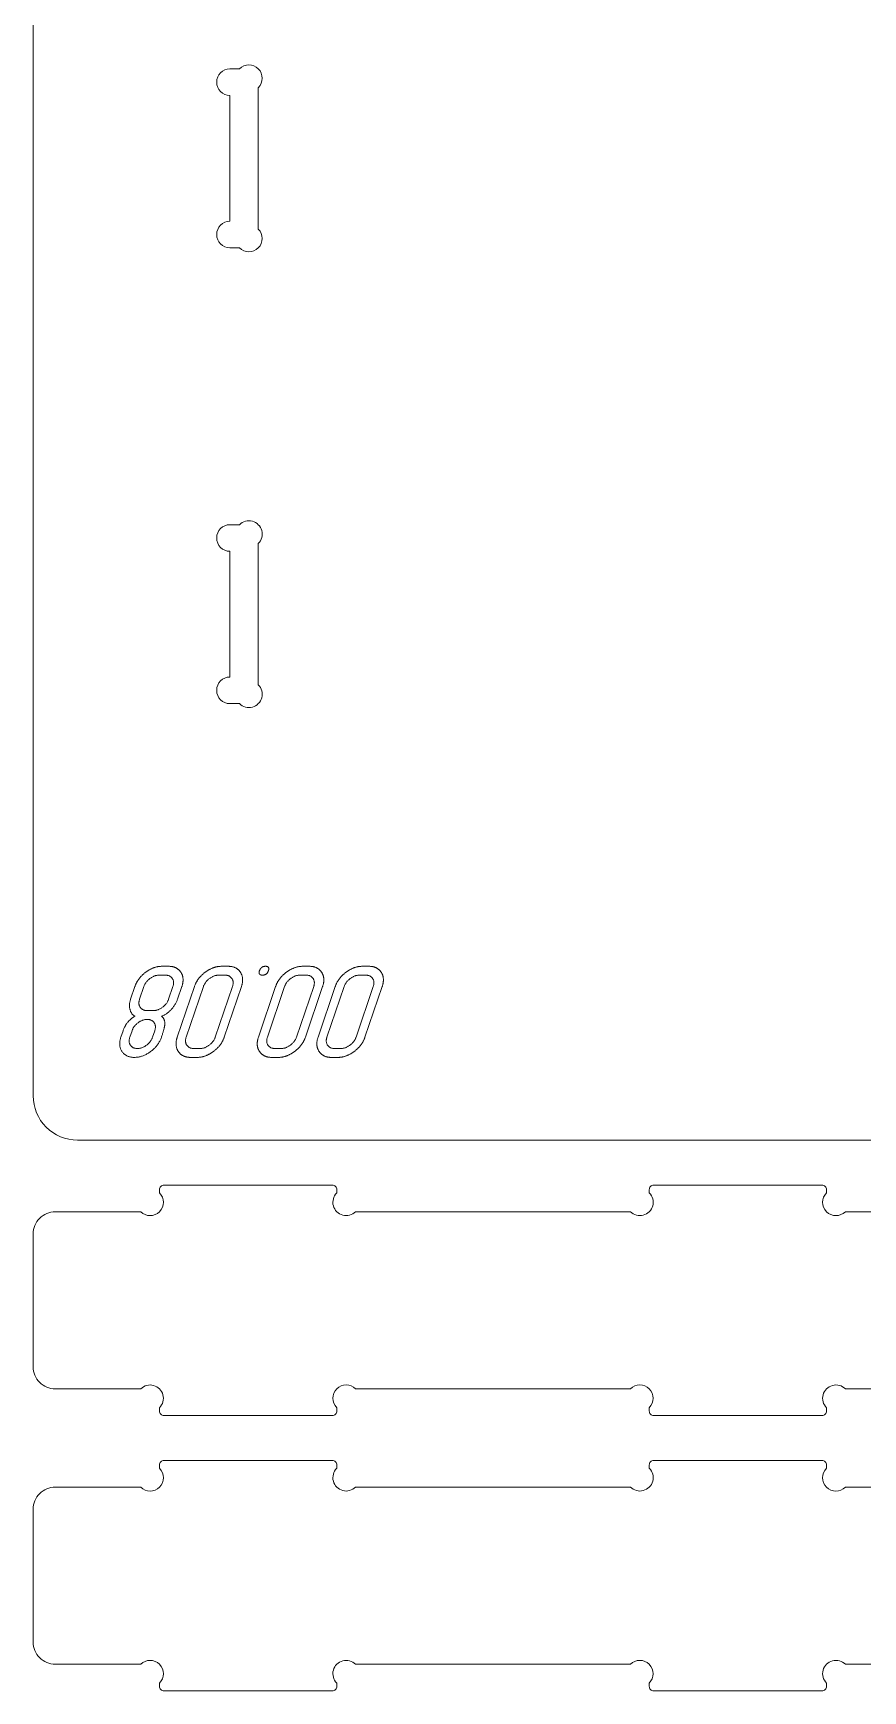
# Model space of a CAD drawing. Header units: millimetres. Extents: x 10 to 1464, y -737 to -10.
# Drawn here: x 10.2 to 197.4, y -728.9 to -354.6 of the extents above; entities that cross this region are included whole.
import ezdxf

# ---------------------------------------------------------------- set-up
doc = ezdxf.new("R2010")
doc.units = ezdxf.units.MM
doc.layers.add('Cut', color=7, linetype='Continuous', lineweight=0)
doc.layers.add('Mark', color=7, linetype='Continuous', lineweight=0)

msp = doc.modelspace()

# ---------------------------------------------------------------- linework, layer by layer
at = {"layer": 'Cut'}
for points in [[(757.535053, -604.573384), (20.177655, -604.573384, -0.4142135624), (10.177675, -594.573404), (10.177675, -10.076644)], [(255.434535, -660.750985), (193.419958, -660.750985, 1), (189.177317, -664.993626), (189.177317, -665.750975, -0.4142135624), (188.177319, -666.750973), (150.177395, -666.750973, -0.4142135624), (149.177397, -665.750975), (149.177397, -664.993626, 1), (144.934756, -660.750985), (82.920179, -660.750985, 1), (78.677538, -664.993626), (78.677538, -665.750975, -0.4142135624), (77.67754, -666.750973), (39.677616, -666.750973, -0.4142135624), (38.677618, -665.750975), (38.677618, -664.993626, 1), (34.434977, -660.750985), (15.177665, -660.750985, -0.4142135624), (10.177675, -655.750995), (10.177675, -625.751056, -0.4142136084), (15.177665, -620.751065), (34.434977, -620.751065, 1), (38.677618, -616.508424), (38.677618, -615.751075, -0.4142135624), (39.677615, -614.751077), (77.67754, -614.751077, -0.4142135624), (78.677538, -615.751075), (78.677538, -616.508424, 1), (82.920179, -620.751065), (144.934756, -620.751065, 1), (149.177397, -616.508424), (149.177397, -615.751075, -0.4142135624), (150.177394, -614.751077), (188.177319, -614.751077, -0.4142135624), (189.177317, -615.751075), (189.177317, -616.508424, 1), (193.419958, -620.751065), (255.434535, -620.751065, 1)], [(255.434535, -722.928587), (193.419958, -722.928587, 1), (189.177317, -727.171228), (189.177317, -727.928577, -0.4142135624), (188.177319, -728.928575), (150.177395, -728.928575, -0.4142135624), (149.177397, -727.928577), (149.177397, -727.171228, 1), (144.934756, -722.928587), (82.920179, -722.928587, 1), (78.677538, -727.171228), (78.677538, -727.928577, -0.4142135624), (77.67754, -728.928575), (39.677616, -728.928575, -0.4142135624), (38.677618, -727.928577), (38.677618, -727.171228, 1), (34.434977, -722.928587), (15.177665, -722.928587, -0.4142135624), (10.177675, -717.928597), (10.177675, -687.928658, -0.4142136084), (15.177665, -682.928667), (34.434977, -682.928667, 1), (38.677618, -678.686026), (38.677618, -677.928677, -0.4142135624), (39.677615, -676.928679), (77.67754, -676.928679, -0.4142135624), (78.677538, -677.928677), (78.677538, -678.686026, 1), (82.920179, -682.928667), (144.934756, -682.928667, 1), (149.177397, -678.686026), (149.177397, -677.928677, -0.4142135624), (150.177394, -676.928679), (188.177319, -676.928679, -0.4142135624), (189.177317, -677.928677), (189.177317, -678.686026, 1), (193.419958, -682.928667), (255.434535, -682.928667, 1)]]:
    msp.add_lwpolyline(points, format="xyb", dxfattribs=at)
for points in [[(60.977573, -366.958092, 1), (56.734932, -362.715451), (54.577586, -362.715451, 1), (54.577586, -368.715451), (54.577586, -397.11537, 1), (54.577586, -403.11537), (56.734932, -403.11537, 1), (60.977573, -398.872729)], [(60.977573, -469.87369, 1), (56.734932, -465.631049), (54.577586, -465.631049, 1), (54.577586, -471.631049), (54.577586, -500.030968, 1), (54.577586, -506.030968), (56.734932, -506.030968, 1), (60.977573, -501.788327)]]:
    msp.add_lwpolyline(points, format="xyb", close=True, dxfattribs=at)
at = {"layer": 'Mark'}
for points in [[(40.707592, -565.334597), (39.279023, -565.334597), (39.15938, -565.3359), (39.039987, -565.339811), (38.920844, -565.346328), (38.801951, -565.355452), (38.683308, -565.367183), (38.564915, -565.38152), (38.446772, -565.398465), (38.328879, -565.418016), (38.211236, -565.440174), (38.093843, -565.464939), (37.9767, -565.492311), (37.859807, -565.52229), (37.743164, -565.554876), (37.626771, -565.590068), (37.510628, -565.627868), (37.394736, -565.668274), (37.279093, -565.711287), (37.1637, -565.756907), (37.048557, -565.805133), (36.933665, -565.855967), (36.819022, -565.909407), (36.704629, -565.965455), (36.590487, -566.024109), (36.476594, -566.08537), (36.362952, -566.149238), (36.249559, -566.215712), (36.136417, -566.284794), (36.023524, -566.356482), (35.910882, -566.430777), (35.798489, -566.507679), (35.686347, -566.587188), (35.574455, -566.669304), (35.463802, -566.753277), (35.35538, -566.838358), (35.249189, -566.924548), (35.145227, -567.011845), (35.043496, -567.10025), (34.943994, -567.189763), (34.846723, -567.280385), (34.751682, -567.372114), (34.658871, -567.464951), (34.568291, -567.558896), (34.47994, -567.653949), (34.39382, -567.750111), (34.30993, -567.84738), (34.22827, -567.945757), (34.14884, -568.045242), (34.07164, -568.145836), (33.996671, -568.247537), (33.923932, -568.350346), (33.853423, -568.454264), (33.785144, -568.559289), (33.719095, -568.665422), (33.655276, -568.772663), (33.593688, -568.881013), (33.53433, -568.99047), (33.477202, -569.101035), (33.422304, -569.212709), (33.369636, -569.32549), (33.319198, -569.439379), (33.270991, -569.554376), (33.225014, -569.670482), (33.181267, -569.787695), (33.13975, -569.906016), (32.168769, -572.763153), (32.117638, -572.921264), (32.072165, -573.077963), (32.032353, -573.233251), (31.9982, -573.387127), (31.969707, -573.539591), (31.946873, -573.690644), (31.929699, -573.840285), (31.918185, -573.988514), (31.91233, -574.135331), (31.912135, -574.280737), (31.9176, -574.424732), (31.928725, -574.567314), (31.945509, -574.708485), (31.967952, -574.848245), (31.996056, -574.986592), (32.029819, -575.123528), (32.068545, -575.257052), (32.111538, -575.385161), (32.158797, -575.507857), (32.210322, -575.625139), (32.266114, -575.737007), (32.326172, -575.843461), (32.390497, -575.944501), (32.459087, -576.040128), (32.531945, -576.130341), (32.609068, -576.21514), (32.690458, -576.294525), (32.776114, -576.368496), (32.866036, -576.437054), (32.960225, -576.500198), (33.05868, -576.557928), (33.161401, -576.610244), (33.039982, -576.680455), (32.92095, -576.752753), (32.804306, -576.827136), (32.690051, -576.903606), (32.578184, -576.982162), (32.468705, -577.062803), (32.361614, -577.145531), (32.256912, -577.230345), (32.154597, -577.317245), (32.054671, -577.406232), (31.957133, -577.497304), (31.861984, -577.590462), (31.769222, -577.685707), (31.678849, -577.783037), (31.590864, -577.882454), (31.505267, -577.983957), (31.422059, -578.087546), (31.341238, -578.193221), (31.262806, -578.300982), (31.186762, -578.410829), (31.113106, -578.522762), (31.041839, -578.636782), (30.972959, -578.752887), (30.906468, -578.871079), (30.842365, -578.991356), (30.78065, -579.11372), (30.721324, -579.23817), (30.664385, -579.364706), (30.609835, -579.493328), (30.557673, -579.624036), (30.5079, -579.75683), (30.460514, -579.891711), (29.965202, -581.348851), (29.908552, -581.524205), (29.858593, -581.697159), (29.815324, -581.867713), (29.778747, -582.035865), (29.74886, -582.201616), (29.725664, -582.364967), (29.709159, -582.525917), (29.699344, -582.684466), (29.696221, -582.840615), (29.699788, -582.994362), (29.710047, -583.145709), (29.726996, -583.294655), (29.750636, -583.4412), (29.780967, -583.585344), (29.817988, -583.727088), (29.861701, -583.866431), (29.912104, -584.003373), (29.969199, -584.137914), (30.032984, -584.270054), (30.10346, -584.399794), (30.180627, -584.527132), (30.263989, -584.651298), (30.351935, -584.769782), (30.444341, -584.88239), (30.541208, -584.989123), (30.642535, -585.089981), (30.748322, -585.184964), (30.85857, -585.274072), (30.973277, -585.357304), (31.092445, -585.434661), (31.216073, -585.506143), (31.344162, -585.57175), (31.47671, -585.631481), (31.613719, -585.685337), (31.755188, -585.733318), (31.901118, -585.775424), (32.051507, -585.811654), (32.206357, -585.84201), (32.365667, -585.86649), (32.529438, -585.885095), (32.697668, -585.897824), (32.870359, -585.904679), (33.047341, -585.90566), (33.225156, -585.9008), (33.402498, -585.890107), (33.579368, -585.873581), (33.755766, -585.851223), (33.931692, -585.823033), (34.107145, -585.789009), (34.282126, -585.749154), (34.456635, -585.703465), (34.630671, -585.651944), (34.804235, -585.594591), (34.977326, -585.531405), (35.149946, -585.462386), (35.322093, -585.387535), (35.493767, -585.306852), (35.66497, -585.220336), (35.8357, -585.127987), (36.005957, -585.029806), (36.175743, -584.925792), (36.345056, -584.815945), (36.513897, -584.700266), (36.682265, -584.578755), (36.847878, -584.453063), (37.008451, -584.324842), (37.163985, -584.194092), (37.314479, -584.060813), (37.459933, -583.925006), (37.600349, -583.78667), (37.735724, -583.645805), (37.866061, -583.502411), (37.991358, -583.356488), (38.111615, -583.208037), (38.226833, -583.057056), (38.337011, -582.903547), (38.44215, -582.747509), (38.542249, -582.588943), (38.637309, -582.427847), (38.72733, -582.264223), (38.81231, -582.098069), (38.892252, -581.929388), (38.967154, -581.758177), (39.037016, -581.584437), (39.101839, -581.408169), (39.132737, -581.318182), (39.163536, -581.226999), (39.223194, -581.048336), (39.280268, -580.874612), (39.334758, -580.705825), (39.386662, -580.541976), (39.435982, -580.383065), (39.482717, -580.229092), (39.526868, -580.080058), (39.568433, -579.935961), (39.607414, -579.796802), (39.643811, -579.662581), (39.677622, -579.533298), (39.708849, -579.408953), (39.737491, -579.289546), (39.763548, -579.175077), (39.787021, -579.065546), (39.807909, -578.960952), (39.826212, -578.861297), (39.84193, -578.76658), (39.855064, -578.676801), (39.865613, -578.591959), (39.869918, -578.551391), (39.870893, -578.541441), (39.872197, -578.528486), (39.874981, -578.499618), (39.883421, -578.385646), (39.88755, -578.274076), (39.887368, -578.164909), (39.882874, -578.058144), (39.87407, -577.953781), (39.860954, -577.851821), (39.843527, -577.752263), (39.821789, -577.655107), (39.79574, -577.560354), (39.76538, -577.468003), (39.730708, -577.378054), (39.691726, -577.290507), (39.648432, -577.205363), (39.600827, -577.122621), (39.548911, -577.042281), (39.492684, -576.964343), (39.432145, -576.888808), (39.367296, -576.815675), (39.298135, -576.744945), (39.224663, -576.676616), (39.146881, -576.61069), (39.28546, -576.558873), (39.423409, -576.501635), (39.560728, -576.438976), (39.697417, -576.370896), (39.833475, -576.297395), (39.968902, -576.218474), (40.1037, -576.134132), (40.237866, -576.044369), (40.371403, -575.949185), (40.504309, -575.84858), (40.636584, -575.742555), (40.768229, -575.631109), (40.899244, -575.514242), (41.029628, -575.391955), (41.159382, -575.264247), (41.288506, -575.131118), (41.41499, -574.994518), (41.536826, -574.856399), (41.654014, -574.71676), (41.766553, -574.575601), (41.874444, -574.432922), (41.977687, -574.288724), (42.076282, -574.143006), (42.170229, -573.995768), (42.259527, -573.84701), (42.344177, -573.696733), (42.424178, -573.544936), (42.499532, -573.391619), (42.570237, -573.236782), (42.636294, -573.080426), (42.697702, -572.922549), (42.754463, -572.763153), (43.725443, -569.906016), (43.764227, -569.788036), (43.800029, -569.671147), (43.832847, -569.555349), (43.862683, -569.440643), (43.889535, -569.327029), (43.913404, -569.214507), (43.93429, -569.103076), (43.952193, -568.992737), (43.967113, -568.883489), (43.97905, -568.775334), (43.988004, -568.668269), (43.993974, -568.562297), (43.996962, -568.457416), (43.996966, -568.353627), (43.993988, -568.250929), (43.988026, -568.149323), (43.979081, -568.048809), (43.967153, -567.949387), (43.952242, -567.851056), (43.934348, -567.753816), (43.913471, -567.657669), (43.889611, -567.562613), (43.862768, -567.468649), (43.832941, -567.375776), (43.800132, -567.283995), (43.764339, -567.193306), (43.725563, -567.103708), (43.683805, -567.015202), (43.639063, -566.927787), (43.591338, -566.841465), (43.54063, -566.756234), (43.486939, -566.672094), (43.430766, -566.589807), (43.372615, -566.510132), (43.312483, -566.433069), (43.250372, -566.358618), (43.186282, -566.28678), (43.120212, -566.217554), (43.052163, -566.150941), (42.982134, -566.086939), (42.910125, -566.02555), (42.836138, -565.966773), (42.76017, -565.910609), (42.682223, -565.857057), (42.602297, -565.806117), (42.520391, -565.757789), (42.436506, -565.712074), (42.350641, -565.668971), (42.262797, -565.628481), (42.172973, -565.590602), (42.081169, -565.555336), (41.987387, -565.522682), (41.891624, -565.492641), (41.793882, -565.465212), (41.694161, -565.440395), (41.59246, -565.418191), (41.48878, -565.398598), (41.38312, -565.381618), (41.275481, -565.367251), (41.165862, -565.355495), (41.054264, -565.346352), (40.940686, -565.339822), (40.825129, -565.335903)], [(40.027906, -567.334593), (38.599337, -567.334593), (38.466409, -567.337535), (38.33392, -567.34636), (38.201869, -567.36107), (38.070257, -567.381663), (37.939084, -567.40814), (37.808349, -567.440501), (37.678053, -567.478745), (37.548195, -567.522874), (37.418776, -567.572886), (37.289795, -567.628782), (37.161253, -567.690561), (37.03315, -567.758225), (36.905485, -567.831772), (36.778259, -567.911203), (36.651471, -567.996518), (36.525122, -568.087716), (36.40152, -568.183076), (36.282972, -568.280873), (36.169479, -568.381108), (36.06104, -568.483781), (35.957656, -568.588892), (35.859326, -568.696441), (35.766051, -568.806428), (35.677831, -568.918853), (35.594665, -569.033716), (35.516554, -569.151016), (35.443497, -569.270755), (35.375495, -569.392931), (35.312547, -569.517546), (35.254654, -569.644598), (35.201815, -569.774088), (35.154031, -569.906016), (34.183051, -572.763153), (34.141346, -572.89455), (34.106353, -573.02356), (34.078072, -573.150185), (34.056503, -573.274425), (34.041646, -573.396279), (34.033502, -573.515747), (34.032069, -573.632829), (34.037349, -573.747527), (34.04934, -573.859838), (34.068044, -573.969764), (34.09346, -574.077304), (34.125588, -574.182459), (34.164428, -574.285228), (34.20998, -574.385611), (34.262244, -574.483609), (34.321221, -574.579221), (34.385749, -574.67069), (34.454668, -574.756258), (34.527978, -574.835924), (34.605679, -574.909689), (34.687771, -574.977553), (34.774254, -575.039516), (34.865128, -575.095578), (34.960393, -575.145738), (35.06005, -575.189997), (35.164097, -575.228355), (35.272535, -575.260812), (35.385365, -575.287367), (35.502585, -575.308021), (35.624196, -575.322774), (35.750199, -575.331626), (35.880592, -575.334577), (37.309161, -575.334577), (37.439169, -575.331615), (37.568982, -575.322731), (37.698599, -575.307923), (37.828022, -575.287193), (37.957248, -575.260539), (38.08628, -575.227963), (38.215116, -575.189463), (38.343757, -575.14504), (38.472203, -575.094695), (38.600453, -575.038426), (38.728508, -574.976235), (38.856368, -574.90812), (38.984032, -574.834082), (39.111501, -574.754122), (39.238775, -574.668238), (39.365853, -574.576431), (39.490266, -574.480503), (39.609544, -574.382254), (39.723685, -574.281685), (39.832691, -574.178796), (39.936561, -574.073587), (40.035296, -573.966058), (40.128895, -573.856208), (40.217358, -573.744038), (40.300686, -573.629548), (40.378878, -573.512738), (40.451934, -573.393608), (40.519855, -573.272157), (40.58264, -573.148387), (40.640289, -573.022296), (40.692803, -572.893885), (40.740181, -572.763153), (41.711161, -569.906016), (41.752811, -569.774753), (41.78775, -569.645862), (41.815977, -569.519344), (41.837493, -569.395198), (41.852298, -569.273425), (41.860392, -569.154024), (41.861774, -569.036996), (41.856445, -568.922341), (41.844405, -568.810058), (41.825654, -568.700147), (41.800192, -568.592609), (41.768018, -568.487443), (41.729133, -568.38465), (41.683537, -568.28423), (41.631229, -568.186182), (41.572211, -568.090507), (41.507702, -567.99897), (41.438926, -567.913339), (41.365881, -567.833614), (41.288569, -567.759794), (41.206988, -567.69188), (41.121139, -567.629872), (41.031022, -567.573769), (40.936637, -567.523571), (40.837984, -567.47928), (40.735063, -567.440893), (40.627874, -567.408413), (40.516416, -567.381838), (40.400691, -567.361168), (40.280697, -567.346404), (40.156435, -567.337546)], [(54.150422, -565.334597), (52.721853, -565.334597), (52.602231, -565.3359), (52.482842, -565.33981), (52.363689, -565.346326), (52.24477, -565.355448), (52.126087, -565.367177), (52.007638, -565.381512), (51.889423, -565.398454), (51.771444, -565.418002), (51.653699, -565.440157), (51.536189, -565.464918), (51.418914, -565.492285), (51.301873, -565.522259), (51.185068, -565.554839), (51.068497, -565.590025), (50.952161, -565.627818), (50.836059, -565.668218), (50.720193, -565.711224), (50.604561, -565.756836), (50.489164, -565.805055), (50.374001, -565.85588), (50.259074, -565.909311), (50.144381, -565.965349), (50.029923, -566.023993), (49.9157, -566.085244), (49.801711, -566.149101), (49.687957, -566.215565), (49.574439, -566.284635), (49.461154, -566.356311), (49.348105, -566.430594), (49.23529, -566.507483), (49.12271, -566.586979), (49.010365, -566.669081), (48.89926, -566.753041), (48.790399, -566.83811), (48.683783, -566.924289), (48.579411, -567.011576), (48.477284, -567.099973), (48.377401, -567.18948), (48.279763, -567.280096), (48.184369, -567.371821), (48.09122, -567.464655), (48.000316, -567.558599), (47.911656, -567.653652), (47.825241, -567.749814), (47.74107, -567.847086), (47.659144, -567.945467), (47.579463, -568.044957), (47.502026, -568.145557), (47.426833, -568.247266), (47.353885, -568.350084), (47.283182, -568.454011), (47.214723, -568.559048), (47.148509, -568.665194), (47.084539, -568.77245), (47.022814, -568.880814), (46.963334, -568.990289), (46.906098, -569.100872), (46.851107, -569.212565), (46.79836, -569.325367), (46.747858, -569.439278), (46.6996, -569.554299), (46.653587, -569.670429), (46.609818, -569.787668), (46.568294, -569.906016), (42.684373, -581.334565), (42.645555, -581.452641), (42.609734, -581.569621), (42.576912, -581.685504), (42.547089, -581.800292), (42.520263, -581.913983), (42.496436, -582.026578), (42.475608, -582.138077), (42.457777, -582.248479), (42.442945, -582.357785), (42.431112, -582.465995), (42.422276, -582.573109), (42.416439, -582.679127), (42.413601, -582.784048), (42.41376, -582.887873), (42.416918, -582.990602), (42.423075, -583.092234), (42.432229, -583.192771), (42.444382, -583.292211), (42.459534, -583.390555), (42.477684, -583.487802), (42.498832, -583.583954), (42.522978, -583.679009), (42.550123, -583.772968), (42.580266, -583.865831), (42.613407, -583.957597), (42.649547, -584.048268), (42.688685, -584.137842), (42.730822, -584.226319), (42.775956, -584.313701), (42.824089, -584.399986), (42.875221, -584.485175), (42.929351, -584.569268), (42.985977, -584.651508), (43.044598, -584.731136), (43.105214, -584.808154), (43.167825, -584.882561), (43.23243, -584.954357), (43.299031, -585.023543), (43.367626, -585.090118), (43.438215, -585.154082), (43.5108, -585.215435), (43.585379, -585.274177), (43.661953, -585.330309), (43.740522, -585.38383), (43.821085, -585.43474), (43.903644, -585.483039), (43.988197, -585.528728), (44.074745, -585.571805), (44.163287, -585.612272), (44.253824, -585.650129), (44.346356, -585.685374), (44.440883, -585.718009), (44.537405, -585.748033), (44.635921, -585.775446), (44.736432, -585.800248), (44.838938, -585.82244), (44.943439, -585.84202), (45.049934, -585.85899), (45.158424, -585.87335), (45.268909, -585.885098), (45.381389, -585.894236), (45.495863, -585.900763), (45.612332, -585.904679), (45.730796, -585.905984), (47.159365, -585.905984), (47.277517, -585.904676), (47.395481, -585.900751), (47.513255, -585.894209), (47.630839, -585.885051), (47.748234, -585.873276), (47.86544, -585.858884), (47.982456, -585.841876), (48.099283, -585.822251), (48.215921, -585.80001), (48.332369, -585.775151), (48.448627, -585.747676), (48.564696, -585.717585), (48.680576, -585.684877), (48.796266, -585.649552), (48.911767, -585.61161), (49.027078, -585.571052), (49.1422, -585.527877), (49.257133, -585.482086), (49.371876, -585.433677), (49.48643, -585.382653), (49.600794, -585.329011), (49.714969, -585.272753), (49.828954, -585.213878), (49.94275, -585.152387), (50.056357, -585.088278), (50.169774, -585.021554), (50.283002, -584.952212), (50.39604, -584.880254), (50.508889, -584.805679), (50.621548, -584.728488), (50.734019, -584.64868), (50.846299, -584.566255), (50.95736, -584.481983), (51.066171, -584.396632), (51.172733, -584.310202), (51.277044, -584.222694), (51.379106, -584.134107), (51.478918, -584.044442), (51.57648, -583.953698), (51.671793, -583.861876), (51.764855, -583.768975), (51.855668, -583.674995), (51.944231, -583.579937), (52.030544, -583.4838), (52.114608, -583.386585), (52.196422, -583.288291), (52.275985, -583.188919), (52.353299, -583.088468), (52.428364, -582.986938), (52.501178, -582.88433), (52.571743, -582.780643), (52.640058, -582.675878), (52.706123, -582.570034), (52.769938, -582.463111), (52.831504, -582.35511), (52.890819, -582.246031), (52.947885, -582.135873), (53.002701, -582.024636), (53.055268, -581.91232), (53.105584, -581.798926), (53.153651, -581.684454), (53.199468, -581.568903), (53.243035, -581.452273), (53.284352, -581.334565), (57.168273, -569.906016), (57.207058, -569.788036), (57.242859, -569.671147), (57.275678, -569.555349), (57.305513, -569.440643), (57.332365, -569.327029), (57.356234, -569.214507), (57.37712, -569.103076), (57.395023, -568.992737), (57.409943, -568.883489), (57.42188, -568.775334), (57.430834, -568.668269), (57.436805, -568.562297), (57.439792, -568.457416), (57.439797, -568.353627), (57.436818, -568.250929), (57.430856, -568.149323), (57.421911, -568.048809), (57.409984, -567.949387), (57.395073, -567.851056), (57.377179, -567.753816), (57.356301, -567.657669), (57.332441, -567.562613), (57.305598, -567.468649), (57.275771, -567.375776), (57.242962, -567.283995), (57.207169, -567.193306), (57.168394, -567.103708), (57.126635, -567.015202), (57.081893, -566.927787), (57.034168, -566.841465), (56.98346, -566.756234), (56.929769, -566.672094), (56.873597, -566.589807), (56.815445, -566.510132), (56.755313, -566.433069), (56.693203, -566.358618), (56.629112, -566.28678), (56.563042, -566.217554), (56.494993, -566.150941), (56.424964, -566.086939), (56.352956, -566.02555), (56.278968, -565.966773), (56.203, -565.910609), (56.125054, -565.857057), (56.045127, -565.806117), (55.963221, -565.757789), (55.879336, -565.712074), (55.793471, -565.668971), (55.705627, -565.628481), (55.615803, -565.590602), (55.524, -565.555336), (55.430217, -565.522682), (55.334454, -565.492641), (55.236713, -565.465212), (55.136991, -565.440395), (55.03529, -565.418191), (54.93161, -565.398598), (54.82595, -565.381618), (54.718311, -565.367251), (54.608692, -565.355495), (54.497094, -565.346352), (54.383516, -565.339822), (54.267959, -565.335903)], [(53.470736, -567.334593), (52.042167, -567.334593), (51.909131, -567.337536), (51.776485, -567.346366), (51.644229, -567.361082), (51.512363, -567.381684), (51.380886, -567.408173), (51.249799, -567.440548), (51.119101, -567.47881), (50.988794, -567.522958), (50.858876, -567.572992), (50.729348, -567.628913), (50.600209, -567.69072), (50.471461, -567.758413), (50.343102, -567.831993), (50.215133, -567.911459), (50.087553, -567.996812), (49.960363, -568.088051), (49.835924, -568.183449), (49.716595, -568.281276), (49.602376, -568.381533), (49.493267, -568.484221), (49.389269, -568.589338), (49.290382, -568.696886), (49.196605, -568.806864), (49.107938, -568.919271), (49.024381, -569.034109), (48.945935, -569.151377), (48.872599, -569.271075), (48.804374, -569.393203), (48.741259, -569.517761), (48.683254, -569.64475), (48.63036, -569.774168), (48.582576, -569.906016), (44.698655, -581.334565), (44.657003, -581.465881), (44.622114, -581.59482), (44.593987, -581.721381), (44.572623, -581.845564), (44.558022, -581.96737), (44.550183, -582.086797), (44.549107, -582.203847), (44.554794, -582.318519), (44.567243, -582.430814), (44.586455, -582.540731), (44.61243, -582.648269), (44.645168, -582.753431), (44.684668, -582.856214), (44.73093, -582.95662), (44.783956, -583.054648), (44.843744, -583.150298), (44.909086, -583.241807), (44.978771, -583.327413), (45.0528, -583.407115), (45.131174, -583.480912), (45.213891, -583.548807), (45.300952, -583.610797), (45.392358, -583.666883), (45.488107, -583.717066), (45.5882, -583.761344), (45.692637, -583.799719), (45.801418, -583.83219), (45.914543, -583.858758), (46.032012, -583.879421), (46.153825, -583.894181), (46.279981, -583.903036), (46.410482, -583.905988), (47.839051, -583.905988), (47.969059, -583.903027), (48.098872, -583.894142), (48.228489, -583.879335), (48.357911, -583.858604), (48.487138, -583.831951), (48.61617, -583.799374), (48.745006, -583.760875), (48.873647, -583.716452), (49.002092, -583.666106), (49.130343, -583.609838), (49.258398, -583.547646), (49.386257, -583.479531), (49.513922, -583.405494), (49.641391, -583.325533), (49.768665, -583.239649), (49.895743, -583.147843), (50.020156, -583.051914), (50.139433, -582.953665), (50.253575, -582.853096), (50.362581, -582.750207), (50.466451, -582.644998), (50.565186, -582.537469), (50.658785, -582.427619), (50.747248, -582.315449), (50.830576, -582.200959), (50.908768, -582.084149), (50.981824, -581.965019), (51.049745, -581.843569), (51.11253, -581.719798), (51.170179, -581.593707), (51.222693, -581.465296), (51.270071, -581.334565), (55.153991, -569.906016), (55.195641, -569.774753), (55.23058, -569.645862), (55.258807, -569.519344), (55.280323, -569.395198), (55.295128, -569.273425), (55.303222, -569.154024), (55.304604, -569.036996), (55.299276, -568.922341), (55.287236, -568.810058), (55.268484, -568.700147), (55.243022, -568.592609), (55.210848, -568.487443), (55.171963, -568.38465), (55.126367, -568.28423), (55.074059, -568.186182), (55.015041, -568.090507), (54.950532, -567.99897), (54.881756, -567.913339), (54.808712, -567.833614), (54.731399, -567.759794), (54.649818, -567.69188), (54.563969, -567.629872), (54.473852, -567.573769), (54.379467, -567.523571), (54.280814, -567.47928), (54.177893, -567.440893), (54.070704, -567.408413), (53.959246, -567.381838), (53.843521, -567.361168), (53.723527, -567.346404), (53.599266, -567.337546)], [(72.464671, -565.334597), (71.036102, -565.334597), (70.91648, -565.3359), (70.797091, -565.33981), (70.677938, -565.346326), (70.55902, -565.355448), (70.440336, -565.367177), (70.321887, -565.381512), (70.203672, -565.398454), (70.085693, -565.418002), (69.967948, -565.440157), (69.850438, -565.464918), (69.733163, -565.492285), (69.616122, -565.522259), (69.499317, -565.554839), (69.382746, -565.590025), (69.26641, -565.627818), (69.150308, -565.668218), (69.034442, -565.711224), (68.91881, -565.756836), (68.803413, -565.805055), (68.68825, -565.85588), (68.573323, -565.909311), (68.45863, -565.965349), (68.344172, -566.023993), (68.229949, -566.085244), (68.11596, -566.149101), (68.002207, -566.215565), (67.888688, -566.284635), (67.775403, -566.356311), (67.662354, -566.430594), (67.549539, -566.507483), (67.436959, -566.586979), (67.324614, -566.669081), (67.213509, -566.753041), (67.104648, -566.83811), (66.998032, -566.924289), (66.89366, -567.011576), (66.791533, -567.099973), (66.69165, -567.18948), (66.594012, -567.280096), (66.498619, -567.371821), (66.40547, -567.464655), (66.314565, -567.558599), (66.225905, -567.653652), (66.13949, -567.749814), (66.055319, -567.847086), (65.973393, -567.945467), (65.893712, -568.044957), (65.816275, -568.145557), (65.741082, -568.247266), (65.668134, -568.350084), (65.597431, -568.454011), (65.528972, -568.559048), (65.462758, -568.665194), (65.398789, -568.77245), (65.337064, -568.880814), (65.277583, -568.990289), (65.220347, -569.100872), (65.165356, -569.212565), (65.112609, -569.325367), (65.062107, -569.439278), (65.013849, -569.554299), (64.967836, -569.670429), (64.924067, -569.787668), (64.882543, -569.906016), (60.998623, -581.334565), (60.959804, -581.452641), (60.923983, -581.569621), (60.891161, -581.685504), (60.861338, -581.800292), (60.834512, -581.913983), (60.810685, -582.026578), (60.789857, -582.138077), (60.772026, -582.248479), (60.757194, -582.357785), (60.745361, -582.465995), (60.736525, -582.573109), (60.730688, -582.679127), (60.72785, -582.784048), (60.728009, -582.887873), (60.731167, -582.990602), (60.737324, -583.092234), (60.746478, -583.192771), (60.758631, -583.292211), (60.773783, -583.390555), (60.791933, -583.487802), (60.813081, -583.583954), (60.837227, -583.679009), (60.864372, -583.772968), (60.894515, -583.865831), (60.927656, -583.957597), (60.963796, -584.048268), (61.002934, -584.137842), (61.045071, -584.226319), (61.090205, -584.313701), (61.138338, -584.399986), (61.18947, -584.485175), (61.2436, -584.569268), (61.300226, -584.651508), (61.358847, -584.731136), (61.419463, -584.808154), (61.482074, -584.882561), (61.54668, -584.954357), (61.61328, -585.023543), (61.681875, -585.090118), (61.752465, -585.154082), (61.825049, -585.215435), (61.899628, -585.274177), (61.976202, -585.330309), (62.054771, -585.38383), (62.135335, -585.43474), (62.217893, -585.483039), (62.302446, -585.528728), (62.388994, -585.571805), (62.477536, -585.612272), (62.568073, -585.650129), (62.660606, -585.685374), (62.755132, -585.718009), (62.851654, -585.748033), (62.95017, -585.775446), (63.050681, -585.800248), (63.153187, -585.82244), (63.257688, -585.84202), (63.364183, -585.85899), (63.472673, -585.87335), (63.583158, -585.885098), (63.695638, -585.894236), (63.810112, -585.900763), (63.926581, -585.904679), (64.045045, -585.905984), (65.473614, -585.905984), (65.591766, -585.904676), (65.70973, -585.900751), (65.827504, -585.894209), (65.945088, -585.885051), (66.062483, -585.873276), (66.179689, -585.858884), (66.296705, -585.841876), (66.413532, -585.822251), (66.53017, -585.80001), (66.646618, -585.775151), (66.762876, -585.747676), (66.878945, -585.717585), (66.994825, -585.684877), (67.110515, -585.649552), (67.226016, -585.61161), (67.341328, -585.571052), (67.456449, -585.527877), (67.571382, -585.482086), (67.686125, -585.433677), (67.800679, -585.382653), (67.915043, -585.329011), (68.029218, -585.272753), (68.143203, -585.213878), (68.256999, -585.152387), (68.370606, -585.088278), (68.484023, -585.021554), (68.597251, -584.952212), (68.710289, -584.880254), (68.823138, -584.805679), (68.935798, -584.728488), (69.048268, -584.64868), (69.160548, -584.566255), (69.271609, -584.481983), (69.38042, -584.396632), (69.486982, -584.310202), (69.591293, -584.222694), (69.693355, -584.134107), (69.793167, -584.044442), (69.890729, -583.953698), (69.986042, -583.861876), (70.079104, -583.768975), (70.169917, -583.674995), (70.25848, -583.579937), (70.344794, -583.4838), (70.428857, -583.386585), (70.510671, -583.288291), (70.590234, -583.188919), (70.667549, -583.088468), (70.742613, -582.986938), (70.815427, -582.88433), (70.885992, -582.780643), (70.954307, -582.675878), (71.020372, -582.570034), (71.084187, -582.463111), (71.145753, -582.35511), (71.205068, -582.246031), (71.262134, -582.135873), (71.31695, -582.024636), (71.369517, -581.91232), (71.419833, -581.798926), (71.4679, -581.684454), (71.513717, -581.568903), (71.557284, -581.452273), (71.598601, -581.334565), (75.482522, -569.906016), (75.521307, -569.788036), (75.557108, -569.671147), (75.589927, -569.555349), (75.619762, -569.440643), (75.646614, -569.327029), (75.670483, -569.214507), (75.69137, -569.103076), (75.709273, -568.992737), (75.724192, -568.883489), (75.736129, -568.775334), (75.745083, -568.668269), (75.751054, -568.562297), (75.754041, -568.457416), (75.754046, -568.353627), (75.751067, -568.250929), (75.745105, -568.149323), (75.736161, -568.048809), (75.724233, -567.949387), (75.709322, -567.851056), (75.691428, -567.753816), (75.67055, -567.657669), (75.64669, -567.562613), (75.619847, -567.468649), (75.590021, -567.375776), (75.557211, -567.283995), (75.521418, -567.193306), (75.482643, -567.103708), (75.440884, -567.015202), (75.396142, -566.927787), (75.348417, -566.841465), (75.297709, -566.756234), (75.244018, -566.672094), (75.187846, -566.589807), (75.129694, -566.510132), (75.069562, -566.433069), (75.007452, -566.358618), (74.943361, -566.28678), (74.877291, -566.217554), (74.809242, -566.150941), (74.739213, -566.086939), (74.667205, -566.02555), (74.593217, -565.966773), (74.517249, -565.910609), (74.439303, -565.857057), (74.359376, -565.806117), (74.27747, -565.757789), (74.193585, -565.712074), (74.10772, -565.668971), (74.019876, -565.628481), (73.930052, -565.590602), (73.838249, -565.555336), (73.744466, -565.522682), (73.648704, -565.492641), (73.550962, -565.465212), (73.45124, -565.440395), (73.34954, -565.418191), (73.245859, -565.398598), (73.140199, -565.381618), (73.03256, -565.367251), (72.922941, -565.355495), (72.811343, -565.346352), (72.697765, -565.339822), (72.582208, -565.335903)], [(61.913576, -567.334593), (61.975431, -567.333616), (62.035997, -567.330687), (62.095273, -567.325804), (62.153259, -567.318968), (62.209956, -567.310179), (62.265363, -567.299437), (62.31948, -567.286741), (62.372308, -567.272093), (62.423847, -567.255492), (62.474096, -567.236937), (62.523055, -567.216429), (62.570725, -567.193968), (62.617105, -567.169554), (62.662195, -567.143187), (62.705996, -567.114867), (62.748507, -567.084593), (62.789729, -567.052367), (62.829661, -567.018187), (62.868304, -566.982055), (62.905657, -566.943969), (62.94172, -566.90393), (62.976494, -566.861938), (63.009978, -566.817992), (63.042173, -566.772094), (63.073078, -566.724243), (63.102694, -566.674438), (63.13102, -566.62268), (63.158056, -566.568969), (63.183803, -566.513306), (63.20826, -566.455688), (63.231428, -566.396118), (63.253306, -566.334595), (63.273244, -566.273072), (63.290566, -566.213501), (63.30527, -566.155884), (63.317357, -566.10022), (63.326828, -566.04651), (63.333681, -565.994752), (63.337917, -565.944947), (63.339536, -565.897096), (63.338538, -565.851197), (63.334922, -565.807252), (63.32869, -565.76526), (63.319841, -565.725221), (63.308374, -565.687135), (63.294291, -565.651003), (63.27759, -565.616823), (63.258272, -565.584596), (63.236337, -565.554323), (63.211785, -565.526003), (63.184616, -565.499636), (63.15483, -565.475222), (63.122427, -565.452761), (63.087406, -565.432253), (63.049769, -565.413698), (63.009514, -565.397097), (62.966643, -565.382448), (62.921154, -565.369753), (62.873048, -565.359011), (62.822325, -565.350222), (62.768985, -565.343386), (62.713028, -565.338503), (62.654454, -565.335573), (62.593262, -565.334597), (62.530528, -565.335573), (62.469111, -565.338503), (62.409011, -565.343386), (62.350228, -565.350222), (62.292762, -565.359011), (62.236613, -565.369753), (62.181781, -565.382448), (62.128266, -565.397097), (62.076068, -565.413698), (62.025187, -565.432253), (61.975624, -565.452761), (61.927377, -565.475222), (61.880447, -565.499636), (61.834835, -565.526003), (61.790539, -565.554323), (61.747561, -565.584596), (61.705899, -565.616823), (61.665555, -565.651003), (61.626528, -565.687135), (61.588817, -565.725221), (61.552424, -565.76526), (61.517348, -565.807252), (61.483589, -565.851197), (61.451147, -565.897096), (61.420022, -565.944947), (61.390214, -565.994752), (61.361723, -566.04651), (61.334549, -566.10022), (61.308692, -566.155884), (61.284152, -566.213501), (61.26093, -566.273072), (61.239024, -566.334595), (61.219113, -566.396118), (61.201847, -566.455688), (61.187225, -566.513306), (61.175248, -566.568969), (61.165915, -566.62268), (61.159227, -566.674438), (61.155183, -566.724243), (61.153784, -566.772094), (61.15503, -566.817992), (61.15892, -566.861938), (61.165455, -566.90393), (61.174634, -566.943969), (61.186458, -566.982055), (61.200926, -567.018187), (61.218039, -567.052367), (61.237796, -567.084593), (61.260198, -567.114867), (61.285245, -567.143187), (61.312936, -567.169554), (61.343272, -567.193968), (61.376252, -567.216429), (61.411877, -567.236937), (61.450146, -567.255492), (61.49106, -567.272093), (61.534619, -567.286741), (61.580822, -567.299437), (61.62967, -567.310179), (61.681162, -567.318968), (61.735298, -567.325804), (61.79208, -567.330687), (61.851506, -567.333616)], [(71.784985, -567.334593), (70.356416, -567.334593), (70.223381, -567.337536), (70.090735, -567.346366), (69.958478, -567.361082), (69.826612, -567.381684), (69.695135, -567.408173), (69.564048, -567.440548), (69.43335, -567.47881), (69.303043, -567.522958), (69.173125, -567.572992), (69.043597, -567.628913), (68.914458, -567.69072), (68.78571, -567.758413), (68.657351, -567.831993), (68.529382, -567.911459), (68.401802, -567.996812), (68.274612, -568.088051), (68.150173, -568.183449), (68.030844, -568.281276), (67.916625, -568.381533), (67.807517, -568.484221), (67.703519, -568.589338), (67.604631, -568.696886), (67.510854, -568.806864), (67.422187, -568.919271), (67.33863, -569.034109), (67.260184, -569.151377), (67.186848, -569.271075), (67.118623, -569.393203), (67.055508, -569.517761), (66.997503, -569.64475), (66.944609, -569.774168), (66.896825, -569.906016), (63.012904, -581.334565), (62.971252, -581.465881), (62.936363, -581.59482), (62.908236, -581.721381), (62.886872, -581.845564), (62.872271, -581.96737), (62.864432, -582.086797), (62.863356, -582.203847), (62.869043, -582.318519), (62.881492, -582.430814), (62.900704, -582.540731), (62.926679, -582.648269), (62.959417, -582.753431), (62.998917, -582.856214), (63.04518, -582.95662), (63.098205, -583.054648), (63.157993, -583.150298), (63.223335, -583.241807), (63.29302, -583.327413), (63.36705, -583.407115), (63.445423, -583.480912), (63.52814, -583.548807), (63.615201, -583.610797), (63.706607, -583.666883), (63.802356, -583.717066), (63.902449, -583.761344), (64.006886, -583.799719), (64.115667, -583.83219), (64.228792, -583.858758), (64.346261, -583.879421), (64.468074, -583.894181), (64.59423, -583.903036), (64.724731, -583.905988), (66.1533, -583.905988), (66.283308, -583.903027), (66.413121, -583.894142), (66.542738, -583.879335), (66.67216, -583.858604), (66.801387, -583.831951), (66.930419, -583.799374), (67.059255, -583.760875), (67.187896, -583.716452), (67.316342, -583.666106), (67.444592, -583.609838), (67.572647, -583.547646), (67.700506, -583.479531), (67.828171, -583.405494), (67.95564, -583.325533), (68.082914, -583.239649), (68.209992, -583.147843), (68.334405, -583.051914), (68.453682, -582.953665), (68.567824, -582.853096), (68.67683, -582.750207), (68.7807, -582.644998), (68.879435, -582.537469), (68.973034, -582.427619), (69.061497, -582.315449), (69.144825, -582.200959), (69.223017, -582.084149), (69.296073, -581.965019), (69.363994, -581.843569), (69.426779, -581.719798), (69.484428, -581.593707), (69.536942, -581.465296), (69.58432, -581.334565), (73.46824, -569.906016), (73.50989, -569.774753), (73.544829, -569.645862), (73.573056, -569.519344), (73.594573, -569.395198), (73.609377, -569.273425), (73.617471, -569.154024), (73.618854, -569.036996), (73.613525, -568.922341), (73.601485, -568.810058), (73.582733, -568.700147), (73.557271, -568.592609), (73.525097, -568.487443), (73.486212, -568.38465), (73.440616, -568.28423), (73.388309, -568.186182), (73.32929, -568.090507), (73.264782, -567.99897), (73.196005, -567.913339), (73.122961, -567.833614), (73.045648, -567.759794), (72.964067, -567.69188), (72.878218, -567.629872), (72.788102, -567.573769), (72.693717, -567.523571), (72.595063, -567.47928), (72.492142, -567.440893), (72.384953, -567.408413), (72.273496, -567.381838), (72.15777, -567.361168), (72.037776, -567.346404), (71.913515, -567.337546)], [(85.907501, -565.334597), (84.478933, -565.334597), (84.35931, -565.3359), (84.239922, -565.33981), (84.120768, -565.346326), (84.00185, -565.355448), (83.883166, -565.367177), (83.764717, -565.381512), (83.646503, -565.398454), (83.528523, -565.418002), (83.410778, -565.440157), (83.293268, -565.464918), (83.175993, -565.492285), (83.058953, -565.522259), (82.942147, -565.554839), (82.825576, -565.590025), (82.70924, -565.627818), (82.593139, -565.668218), (82.477272, -565.711224), (82.36164, -565.756836), (82.246243, -565.805055), (82.131081, -565.85588), (82.016153, -565.909311), (81.90146, -565.965349), (81.787002, -566.023993), (81.672779, -566.085244), (81.558791, -566.149101), (81.445037, -566.215565), (81.331518, -566.284635), (81.218234, -566.356311), (81.105184, -566.430594), (80.99237, -566.507483), (80.87979, -566.586979), (80.767445, -566.669081), (80.656339, -566.753041), (80.547478, -566.83811), (80.440862, -566.924289), (80.33649, -567.011576), (80.234363, -567.099973), (80.13448, -567.18948), (80.036842, -567.280096), (79.941449, -567.371821), (79.8483, -567.464655), (79.757395, -567.558599), (79.668736, -567.653652), (79.58232, -567.749814), (79.49815, -567.847086), (79.416224, -567.945467), (79.336542, -568.044957), (79.259105, -568.145557), (79.183913, -568.247266), (79.110965, -568.350084), (79.040261, -568.454011), (78.971803, -568.559048), (78.905588, -568.665194), (78.841619, -568.77245), (78.779894, -568.880814), (78.720413, -568.990289), (78.663177, -569.100872), (78.608186, -569.212565), (78.555439, -569.325367), (78.504937, -569.439278), (78.456679, -569.554299), (78.410666, -569.670429), (78.366898, -569.787668), (78.325374, -569.906016), (74.441453, -581.334565), (74.402634, -581.452641), (74.366814, -581.569621), (74.333992, -581.685504), (74.304168, -581.800292), (74.277343, -581.913983), (74.253516, -582.026578), (74.232687, -582.138077), (74.214857, -582.248479), (74.200025, -582.357785), (74.188191, -582.465995), (74.179356, -582.573109), (74.173519, -582.679127), (74.17068, -582.784048), (74.17084, -582.887873), (74.173998, -582.990602), (74.180154, -583.092234), (74.189309, -583.192771), (74.201462, -583.292211), (74.216613, -583.390555), (74.234763, -583.487802), (74.255911, -583.583954), (74.280057, -583.679009), (74.307202, -583.772968), (74.337345, -583.865831), (74.370487, -583.957597), (74.406626, -584.048268), (74.445764, -584.137842), (74.487901, -584.226319), (74.533036, -584.313701), (74.581169, -584.399986), (74.6323, -584.485175), (74.68643, -584.569268), (74.743056, -584.651508), (74.801678, -584.731136), (74.862294, -584.808154), (74.924904, -584.882561), (74.98951, -584.954357), (75.05611, -585.023543), (75.124705, -585.090118), (75.195295, -585.154082), (75.267879, -585.215435), (75.342459, -585.274177), (75.419033, -585.330309), (75.497601, -585.38383), (75.578165, -585.43474), (75.660723, -585.483039), (75.745276, -585.528728), (75.831824, -585.571805), (75.920366, -585.612272), (76.010904, -585.650129), (76.103436, -585.685374), (76.197963, -585.718009), (76.294484, -585.748033), (76.393001, -585.775446), (76.493512, -585.800248), (76.596017, -585.82244), (76.700518, -585.84202), (76.807013, -585.85899), (76.915503, -585.87335), (77.025988, -585.885098), (77.138468, -585.894236), (77.252942, -585.900763), (77.369411, -585.904679), (77.487875, -585.905984), (78.916444, -585.905984), (79.034597, -585.904676), (79.15256, -585.900751), (79.270334, -585.894209), (79.387919, -585.885051), (79.505314, -585.873276), (79.622519, -585.858884), (79.739536, -585.841876), (79.856362, -585.822251), (79.973, -585.80001), (80.089448, -585.775151), (80.205706, -585.747676), (80.321776, -585.717585), (80.437655, -585.684877), (80.553345, -585.649552), (80.668846, -585.61161), (80.784158, -585.571052), (80.89928, -585.527877), (81.014212, -585.482086), (81.128955, -585.433677), (81.243509, -585.382653), (81.357873, -585.329011), (81.472048, -585.272753), (81.586034, -585.213878), (81.69983, -585.152387), (81.813436, -585.088278), (81.926853, -585.021554), (82.040081, -584.952212), (82.15312, -584.880254), (82.265968, -584.805679), (82.378628, -584.728488), (82.491098, -584.64868), (82.603378, -584.566255), (82.714439, -584.481983), (82.823251, -584.396632), (82.929812, -584.310202), (83.034124, -584.222694), (83.136185, -584.134107), (83.235997, -584.044442), (83.33356, -583.953698), (83.428872, -583.861876), (83.521935, -583.768975), (83.612748, -583.674995), (83.701311, -583.579937), (83.787624, -583.4838), (83.871687, -583.386585), (83.953501, -583.288291), (84.033065, -583.188919), (84.110379, -583.088468), (84.185443, -582.986938), (84.258258, -582.88433), (84.328822, -582.780643), (84.397137, -582.675878), (84.463202, -582.570034), (84.527017, -582.463111), (84.588583, -582.35511), (84.647899, -582.246031), (84.704965, -582.135873), (84.759781, -582.024636), (84.812347, -581.91232), (84.862663, -581.798926), (84.91073, -581.684454), (84.956547, -581.568903), (85.000114, -581.452273), (85.041432, -581.334565), (88.925352, -569.906016), (88.964137, -569.788036), (88.999939, -569.671147), (89.032757, -569.555349), (89.062592, -569.440643), (89.089445, -569.327029), (89.113314, -569.214507), (89.1342, -569.103076), (89.152103, -568.992737), (89.167023, -568.883489), (89.17896, -568.775334), (89.187913, -568.668269), (89.193884, -568.562297), (89.196871, -568.457416), (89.196876, -568.353627), (89.193897, -568.250929), (89.187936, -568.149323), (89.178991, -568.048809), (89.167063, -567.949387), (89.152152, -567.851056), (89.134258, -567.753816), (89.113381, -567.657669), (89.089521, -567.562613), (89.062677, -567.468649), (89.032851, -567.375776), (89.000041, -567.283995), (88.964249, -567.193306), (88.925473, -567.103708), (88.883714, -567.015202), (88.838972, -566.927787), (88.791248, -566.841465), (88.74054, -566.756234), (88.686848, -566.672094), (88.630676, -566.589807), (88.572524, -566.510132), (88.512393, -566.433069), (88.450282, -566.358618), (88.386191, -566.28678), (88.320122, -566.217554), (88.252072, -566.150941), (88.182043, -566.086939), (88.110035, -566.02555), (88.036047, -565.966773), (87.96008, -565.910609), (87.882133, -565.857057), (87.802207, -565.806117), (87.720301, -565.757789), (87.636415, -565.712074), (87.55055, -565.668971), (87.462706, -565.628481), (87.372882, -565.590602), (87.281079, -565.555336), (87.187296, -565.522682), (87.091534, -565.492641), (86.993792, -565.465212), (86.894071, -565.440395), (86.79237, -565.418191), (86.688689, -565.398598), (86.58303, -565.381618), (86.47539, -565.367251), (86.365772, -565.355495), (86.254173, -565.346352), (86.140595, -565.339822), (86.025038, -565.335903)], [(85.227815, -567.334593), (83.799247, -567.334593), (83.666211, -567.337536), (83.533565, -567.346366), (83.401308, -567.361082), (83.269442, -567.381684), (83.137965, -567.408173), (83.006878, -567.440548), (82.876181, -567.47881), (82.745873, -567.522958), (82.615955, -567.572992), (82.486427, -567.628913), (82.357289, -567.69072), (82.22854, -567.758413), (82.100181, -567.831993), (81.972212, -567.911459), (81.844632, -567.996812), (81.717443, -568.088051), (81.593003, -568.183449), (81.473674, -568.281276), (81.359455, -568.381533), (81.250347, -568.484221), (81.146349, -568.589338), (81.047461, -568.696886), (80.953684, -568.806864), (80.865017, -568.919271), (80.78146, -569.034109), (80.703014, -569.151377), (80.629679, -569.271075), (80.561453, -569.393203), (80.498338, -569.517761), (80.440333, -569.64475), (80.387439, -569.774168), (80.339655, -569.906016), (76.455734, -581.334565), (76.414082, -581.465881), (76.379193, -581.59482), (76.351066, -581.721381), (76.329702, -581.845564), (76.315101, -581.96737), (76.307262, -582.086797), (76.306186, -582.203847), (76.311873, -582.318519), (76.324323, -582.430814), (76.343535, -582.540731), (76.369509, -582.648269), (76.402247, -582.753431), (76.441747, -582.856214), (76.48801, -582.95662), (76.541035, -583.054648), (76.600823, -583.150298), (76.666165, -583.241807), (76.73585, -583.327413), (76.80988, -583.407115), (76.888253, -583.480912), (76.97097, -583.548807), (77.058032, -583.610797), (77.149437, -583.666883), (77.245186, -583.717066), (77.345279, -583.761344), (77.449716, -583.799719), (77.558497, -583.83219), (77.671622, -583.858758), (77.789091, -583.879421), (77.910904, -583.894181), (78.037061, -583.903036), (78.167561, -583.905988), (79.59613, -583.905988), (79.726138, -583.903027), (79.855951, -583.894142), (79.985568, -583.879335), (80.114991, -583.858604), (80.244217, -583.831951), (80.373249, -583.799374), (80.502085, -583.760875), (80.630726, -583.716452), (80.759172, -583.666106), (80.887422, -583.609838), (81.015477, -583.547646), (81.143337, -583.479531), (81.271001, -583.405494), (81.39847, -583.325533), (81.525744, -583.239649), (81.652822, -583.147843), (81.777235, -583.051914), (81.896513, -582.953665), (82.010654, -582.853096), (82.11966, -582.750207), (82.22353, -582.644998), (82.322265, -582.537469), (82.415864, -582.427619), (82.504327, -582.315449), (82.587655, -582.200959), (82.665847, -582.084149), (82.738903, -581.965019), (82.806824, -581.843569), (82.869609, -581.719798), (82.927258, -581.593707), (82.979772, -581.465296), (83.02715, -581.334565), (86.911071, -569.906016), (86.952721, -569.774753), (86.987659, -569.645862), (87.015887, -569.519344), (87.037403, -569.395198), (87.052208, -569.273425), (87.060301, -569.154024), (87.061684, -569.036996), (87.056355, -568.922341), (87.044315, -568.810058), (87.025564, -568.700147), (87.000101, -568.592609), (86.967927, -568.487443), (86.929042, -568.38465), (86.883446, -568.28423), (86.831139, -568.186182), (86.77212, -568.090507), (86.707612, -567.99897), (86.638835, -567.913339), (86.565791, -567.833614), (86.488478, -567.759794), (86.406898, -567.69188), (86.321049, -567.629872), (86.230932, -567.573769), (86.136547, -567.523571), (86.037894, -567.47928), (85.934973, -567.440893), (85.827783, -567.408413), (85.716326, -567.381838), (85.6006, -567.361168), (85.480607, -567.346404), (85.356345, -567.337546)], [(32.474796, -579.891711), (31.979484, -581.348851), (31.937814, -581.480139), (31.902869, -581.608994), (31.874651, -581.735416), (31.853159, -581.859403), (31.838393, -581.980958), (31.830353, -582.100079), (31.829039, -582.216766), (31.834451, -582.331019), (31.846589, -582.44284), (31.865453, -582.552226), (31.891044, -582.659179), (31.92336, -582.763699), (31.962402, -582.865784), (32.008171, -582.965437), (32.060665, -583.062656), (32.119886, -583.157441), (32.184715, -583.248085), (32.254037, -583.332882), (32.327851, -583.41183), (32.406158, -583.48493), (32.488956, -583.552183), (32.576247, -583.613587), (32.66803, -583.669143), (32.764304, -583.718851), (32.865072, -583.762712), (32.970331, -583.800724), (33.080082, -583.832888), (33.194326, -583.859204), (33.313062, -583.879672), (33.436289, -583.894292), (33.56401, -583.903064), (33.696222, -583.905988), (33.826193, -583.903055), (33.955893, -583.894254), (34.085323, -583.879586), (34.214483, -583.859051), (34.343373, -583.832648), (34.471992, -583.800379), (34.600341, -583.762242), (34.728419, -583.718238), (34.856227, -583.668366), (34.983765, -583.612628), (35.111033, -583.551022), (35.23803, -583.483549), (35.364757, -583.410209), (35.491214, -583.331002), (35.6174, -583.245927), (35.743316, -583.154985), (35.866567, -583.059922), (35.984757, -582.962483), (36.097886, -582.862667), (36.205955, -582.760476), (36.308963, -582.655908), (36.40691, -582.548965), (36.499797, -582.439646), (36.587623, -582.32795), (36.670388, -582.213879), (36.748093, -582.097431), (36.820736, -581.978608), (36.88832, -581.857408), (36.950842, -581.733833), (37.008304, -581.607882), (37.060705, -581.479554), (37.108045, -581.348851), (37.603357, -579.891711), (37.645701, -579.758401), (37.681271, -579.627724), (37.710067, -579.499679), (37.732088, -579.374266), (37.747336, -579.251486), (37.75581, -579.131338), (37.75751, -579.013822), (37.752436, -578.898939), (37.740588, -578.786688), (37.721965, -578.67707), (37.696569, -578.570084), (37.664399, -578.46573), (37.625455, -578.364009), (37.579736, -578.264919), (37.527244, -578.168463), (37.467978, -578.074638), (37.403119, -577.985021), (37.333849, -577.901186), (37.260168, -577.823132), (37.182076, -577.75086), (37.099572, -577.68437), (37.012658, -577.623661), (36.921333, -577.568734), (36.825596, -577.519589), (36.725449, -577.476226), (36.62089, -577.438645), (36.51192, -577.406845), (36.398539, -577.380827), (36.280747, -577.360591), (36.158544, -577.346136), (36.03193, -577.337464), (35.900905, -577.334573), (35.769707, -577.337515), (35.638836, -577.34634), (35.508293, -577.36105), (35.378076, -577.381643), (35.248186, -577.40812), (35.118623, -577.440481), (34.989387, -577.478725), (34.860478, -577.522854), (34.731896, -577.572866), (34.603641, -577.628762), (34.475712, -577.690541), (34.348111, -577.758205), (34.220837, -577.831752), (34.09389, -577.911183), (33.967269, -577.996498), (33.840976, -578.087696), (33.717393, -578.183), (33.598903, -578.28063), (33.485505, -578.380586), (33.377201, -578.482869), (33.27399, -578.587477), (33.175871, -578.694413), (33.082845, -578.803674), (32.994913, -578.915262), (32.912073, -579.029176), (32.834326, -579.145416), (32.761672, -579.263983), (32.694111, -579.384876), (32.631643, -579.508095), (32.574267, -579.633641), (32.521985, -579.761512)]]:
    msp.add_lwpolyline(points, close=True, dxfattribs=at)

doc.saveas('drawing.dxf')
